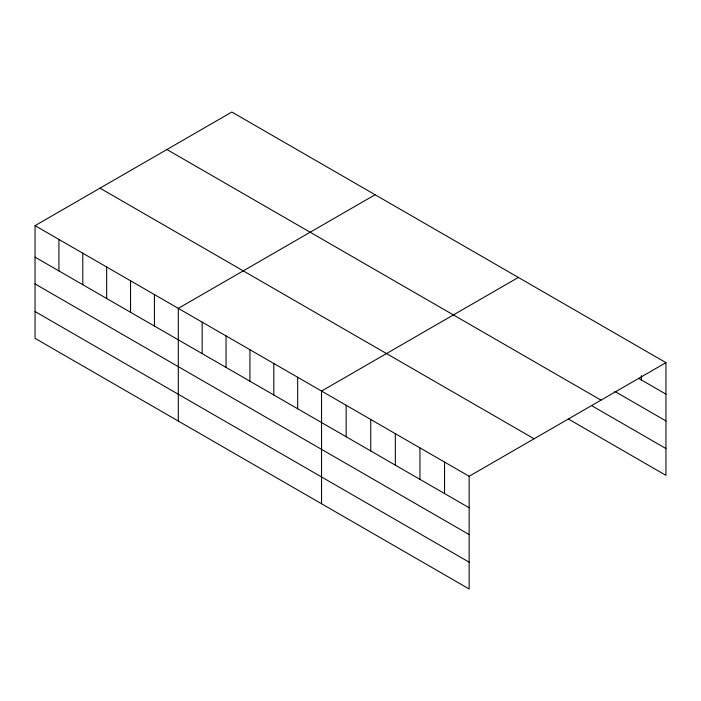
<?xml version="1.0" encoding="UTF-8"?>
<svg xmlns="http://www.w3.org/2000/svg" width="701" height="701" viewBox="0 0 701 701"><rect width="100%" height="100%" fill="white"/><g stroke="black" fill="none" stroke-linecap="round" stroke-linejoin="round"><path stroke-width="1.05" d="M469.144 534.565L469.144 476.277L35.05 225.652L35.05 338.346L469.144 588.971L469.144 534.565L35.05 283.94M568.502 419.084L665.95 475.348L665.95 362.654L231.856 112.029L35.05 225.652M375.105 194.738L178.299 308.361L178.299 421.056M518.354 277.438L321.549 391.062L321.549 503.756M469.144 476.277L665.95 362.654M638.515 378.303L665.95 394.137M614.865 391.438L665.95 420.933M166.908 149.523L601.002 400.148M592.152 405.94L665.95 448.544M99.998 188.157L534.092 438.782M35.05 257.144L469.144 507.761M35.05 311.551L469.144 562.176M641.354 375.596L641.354 379.942M444.548 462.073L444.548 493.565M419.943 447.878L419.943 479.361M395.346 433.674L395.346 465.157M370.75 419.47L370.75 450.953M346.154 405.266L346.154 436.758M297.68 377.278L297.68 408.771M273.802 363.495L273.802 394.987M249.924 349.711L249.924 381.204M226.055 335.928L226.055 367.42M202.177 322.145L202.177 353.628M154.422 294.578L154.422 326.061M130.552 280.794L130.552 312.278M106.675 267.011L106.675 298.495M82.797 253.227L82.797 284.711M58.928 239.444L58.928 270.928"/></g></svg>
